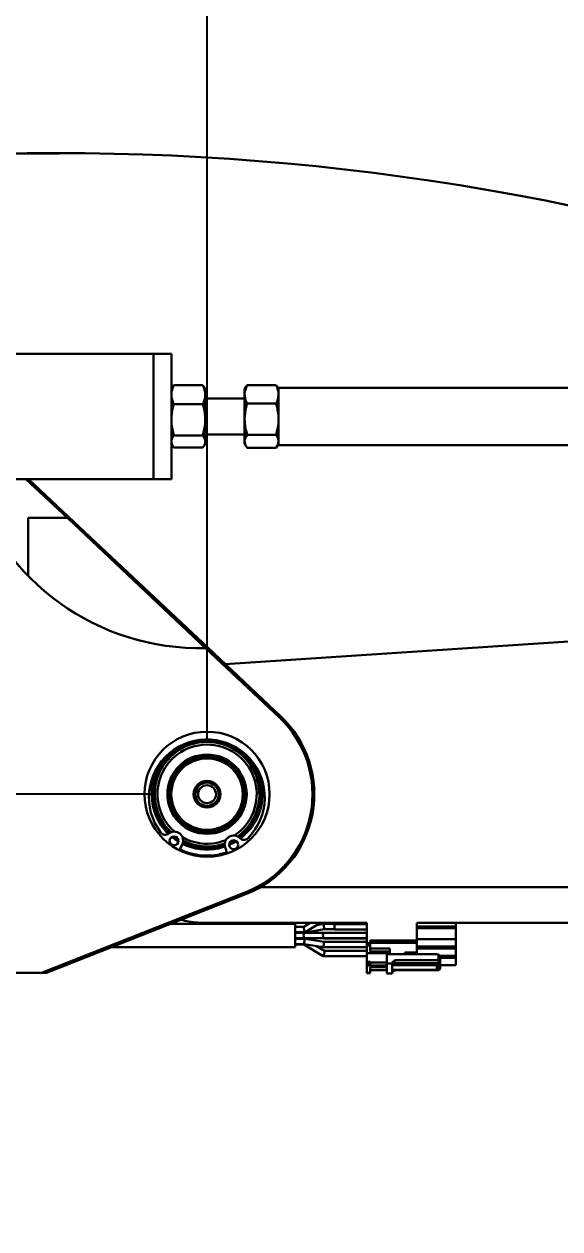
# Model space of a CAD drawing. Header units: millimetres. Extents: x -2601 to 21461, y 11492 to 21077.
# Drawn here: x 15757.8 to 15907.6, y 16187.5 to 16524.7 of the extents above; entities that cross this region are included whole.
import ezdxf

# ---------------------------------------------------------------- set-up
doc = ezdxf.new("R2010")
doc.units = ezdxf.units.MM
doc.header["$PDSIZE"] = -1
doc.layers.add('标注层', color=161, linetype='Continuous', lineweight=25)
doc.styles.get("Standard").update_dxf_attribs({"font": ''})
doc.styles.get('Standard').set_extended_font_data('HYSWLongFangSong')
doc.dimstyles.new('ISO-25', dxfattribs={"dimscale": 25, "dimtxt": 3.5, "dimasz": 1.6, "dimexe": 1.25, "dimexo": 0.625, "dimtad": 1, "dimdec": 0, "dimzin": 9, "dimdsep": 46, "dimtxsty": 'Standard', "dimcen": 2.5, "dimadec": 0, "dimazin": 2, "dimtfac": 1, "dimtdec": 0, "dimtofl": 0, "dimtmove": 0, "dimatfit": 3, "dimfxl": 1, "dimarcsym": 0})
doc.dimstyles.new('SLDDIMSTYLE7', dxfattribs={"dimtxt": 0.18, "dimasz": 3, "dimexe": 0, "dimexo": 0.0625, "dimgap": 0, "dimtad": 0, "dimtih": 1, "dimtoh": 1, "dimdec": 0, "dimrnd": 1e-09, "dimzin": 0, "dimdsep": 46, "dimtxsty": 'Standard', "dimsah": 1, "dimcen": 0.09, "dimadec": 0, "dimazin": 0, "dimtfac": 3, "dimtdec": 0, "dimtofl": 0, "dimtmove": 0, "dimatfit": 3, "dimfxl": 1, "dimfrac": 2, "dimtolj": 1, "dimtzin": 0, "dimarcsym": 0})

# ---------------------------------------------------------------- blocks, each defined once
blk = doc.blocks.new('*D81')
at = {"color": 0, "lineweight": -2}
for p, q in [((15808.94, 16324.78), (15808.94, 16617.48)), ((16558.94, 16324.78), (16558.94, 16617.48)), ((15848.94, 16586.23), (16518.94, 16586.23))]:
    blk.add_line(p, q, dxfattribs=at)
at = {"color": 0}
for points in [[(15848.94, 16592.9), (15848.94, 16579.57), (15808.94, 16586.23)], [(16518.94, 16592.9), (16518.94, 16579.57), (16558.94, 16586.23)]]:
    blk.add_solid(points, dxfattribs=at)
at = {"layer": 'Defpoints', "color": 0}
for p in [(16558.94, 16586.23), (15808.94, 16309.15), (16558.94, 16309.15)]:
    blk.add_point(p, dxfattribs=at)
at = {"color": 0, "insert": (16183.94, 16645.61), "char_height": 87.5, "attachment_point": 5}
blk.add_mtext('750', dxfattribs=at)
blk = doc.blocks.new('*D83')
at = {"color": 0, "lineweight": -2}
for p, q in [((15548.06, 16349.15), (15548.06, 16389.15)), ((15793.32, 16309.15), (15516.81, 16309.15)), ((15548.06, 16309.15), (15548.06, 16199.16)), ((15734.62, 16199.16), (15516.81, 16199.16)), ((15548.06, 16159.16), (15548.06, 15951.09))]:
    blk.add_line(p, q, dxfattribs=at)
at = {"color": 0}
for points in [[(15541.39, 16349.15), (15554.72, 16349.15), (15548.06, 16309.15)], [(15541.39, 16159.16), (15554.72, 16159.16), (15548.06, 16199.16)]]:
    blk.add_solid(points, dxfattribs=at)
at = {"layer": 'Defpoints', "color": 0}
for p in [(15808.94, 16309.15), (15548.06, 16199.16), (15750.24, 16199.16)]:
    blk.add_point(p, dxfattribs=at)
at = {"color": 0, "insert": (15488.68, 16023.01), "char_height": 87.5, "attachment_point": 5, "rotation": 90}
blk.add_mtext('110', dxfattribs=at)
blk = doc.blocks.new('*D84')
at = {"color": 0, "lineweight": -2}
for p, q in [((15703.74, 16253.28), (15703.74, 16615.01)), ((15808.94, 16324.78), (15808.94, 16615.01)), ((15433.42, 16583.76), (15703.74, 16583.76)), ((15663.74, 16583.76), (15623.74, 16583.76)), ((15808.94, 16583.76), (15703.74, 16583.76)), ((15848.94, 16583.76), (15888.94, 16583.76))]:
    blk.add_line(p, q, dxfattribs=at)
at = {"color": 0}
for points in [[(15663.74, 16590.43), (15663.74, 16577.1), (15703.74, 16583.76)], [(15848.94, 16590.43), (15848.94, 16577.1), (15808.94, 16583.76)]]:
    blk.add_solid(points, dxfattribs=at)
at = {"layer": 'Defpoints', "color": 0}
for p in [(15703.74, 16583.76), (15808.94, 16309.15), (15703.74, 16237.66)]:
    blk.add_point(p, dxfattribs=at)
at = {"color": 0, "insert": (15504.79, 16643.14), "char_height": 87.5, "attachment_point": 5}
blk.add_mtext('105', dxfattribs=at)
blk = doc.blocks.new('*D90')
at = {"color": 0, "lineweight": -2}
for p, q in [((15767.61, 16488.4), (14855.39, 16488.4)), ((14886.64, 16448.4), (14886.64, 15064.65)), ((16399.82, 15024.65), (14855.39, 15024.65))]:
    blk.add_line(p, q, dxfattribs=at)
at = {"color": 0}
for points in [[(14879.97, 16448.4), (14893.31, 16448.4), (14886.64, 16488.4)], [(14879.97, 15064.65), (14893.31, 15064.65), (14886.64, 15024.65)]]:
    blk.add_solid(points, dxfattribs=at)
at = {"layer": 'Defpoints', "color": 0}
for p in [(15783.23, 16488.4), (14886.64, 15024.65), (16415.44, 15024.65)]:
    blk.add_point(p, dxfattribs=at)
at = {"color": 0, "insert": (14827.27, 15773.98), "char_height": 87.5, "attachment_point": 5, "rotation": 90}
blk.add_mtext('1464', dxfattribs=at)

msp = doc.modelspace()

# ---------------------------------------------------------------- linework, layer by layer
at = {"color": 161, "linetype": 'Continuous', "lineweight": 30, "true_color": 0x67adff}
for p, q in [((15793.95, 16432.37), (15725.16, 16432.37)), ((15793.95, 16397.37), (15793.95, 16432.37)), ((15793.95, 16432.37), (15798.95, 16432.37)), ((15798.95, 16432.37), (15798.95, 16397.37)), ((15799.33, 16423.15), (15798.95, 16422.49)), ((15799.63, 16423.6), (15799.35, 16423.14)), ((15807.77, 16423.6), (15799.63, 16423.6)), ((15807.96, 16423.14), (15807.77, 16423.6)), ((15808.45, 16422.49), (15808.04, 16423.19)), ((15808.45, 16422.49), (15808.45, 16420.95)), ((15819.87, 16423.23), (15819.45, 16422.49)), ((15819.45, 16421.04), (15819.45, 16422.49)), ((15820.13, 16423.62), (15819.9, 16423.22)), ((15828.27, 16423.62), (15820.13, 16423.62)), ((15828.43, 16423.22), (15828.27, 16423.62)), ((15828.95, 16422.49), (15828.5, 16423.26)), ((16428.95, 16422.87), (15828.95, 16422.87)), ((15828.95, 16422.87), (15828.95, 16406.87)), ((15808.45, 16420.95), (15808.45, 16413.93)), ((15819.45, 16419.87), (15808.45, 16419.87)), ((15819.45, 16414.09), (15819.45, 16421.04)), ((15807.77, 16418.29), (15799.63, 16418.29)), ((15828.27, 16418.46), (15820.13, 16418.46)), ((15808.45, 16413.93), (15808.45, 16407.86)), ((15819.45, 16407.92), (15819.45, 16414.09)), ((15807.77, 16409.56), (15799.63, 16409.56)), ((15808.45, 16409.87), (15819.45, 16409.87)), ((15828.27, 16409.71), (15820.13, 16409.71)), ((15798.95, 16407.26), (15799.33, 16406.59)), ((15807.77, 16406.15), (15799.63, 16406.15)), ((15808.04, 16406.56), (15808.45, 16407.26)), ((15808.45, 16407.86), (15808.45, 16407.26)), ((15819.45, 16407.26), (15819.45, 16407.92)), ((15819.45, 16407.26), (15819.87, 16406.52)), ((15828.27, 16406.13), (15820.13, 16406.13)), ((15828.5, 16406.49), (15828.95, 16407.26)), ((15828.95, 16406.87), (16428.95, 16406.87)), ((15793.95, 16397.37), (15725.16, 16397.37)), ((15769.87, 16386.46), (15758.28, 16397.37)), ((15759, 16397.37), (15770.21, 16386.82)), ((15798.95, 16397.37), (15793.95, 16397.37)), ((15758.94, 16386.46), (15769.87, 16386.46)), ((15758.94, 16370.2), (15758.94, 16386.46)), ((15808.53, 16350.06), (15769.87, 16386.46)), ((15770.21, 16386.82), (15809.24, 16350.08)), ((15814.03, 16345.57), (16453.1, 16387.56)), ((15829.16, 16330.63), (15808.53, 16350.06)), ((15809.24, 16350.08), (15829.51, 16331)), ((15799.31, 16294.9), (15798.72, 16295.32)), ((15800.88, 16296.52), (15799.72, 16297.34)), ((15800.66, 16296.9), (15800.16, 16297.26)), ((15801.99, 16295.07), (15801.2, 16293.46)), ((15813.87, 16295.38), (15811.93, 16294.83)), ((15813.85, 16295.2), (15811.96, 16294.67)), ((15813.85, 16294.99), (15812, 16294.48)), ((15813.86, 16294.86), (15812.03, 16294.35)), ((15813.9, 16294.58), (15812.08, 16294.08)), ((15813.93, 16294.48), (15812.1, 16293.98)), ((15814.56, 16292.58), (15813.98, 16294.28)), ((15816.09, 16296.21), (15815.55, 16295.92)), ((15814.47, 16292.86), (15812.45, 16292.32)), ((15762.64, 16259.16), (15819.78, 16281.72)), ((15819.96, 16281.25), (15764.01, 16259.16)), ((15823.91, 16283.15), (16518.94, 16283.15)), ((15833.6, 16272.83), (15798.64, 16272.83)), ((15808.94, 16273.15), (15853.6, 16273.15)), ((15833.6, 16271.06), (15833.6, 16272.83)), ((15835.99, 16272.04), (15833.6, 16272.04)), ((15833.6, 16266.33), (15833.6, 16271.06)), ((15837.79, 16273.15), (15835.98, 16272.04)), ((15836.42, 16270.55), (15840.65, 16273.15)), ((15836.6, 16270.44), (15841.66, 16271.35)), ((15841.53, 16272.85), (15839.58, 16272.5)), ((15844.6, 16272.85), (15841.53, 16272.85)), ((15841.66, 16271.35), (15844.6, 16271.35)), ((15844.6, 16272.85), (15844.6, 16272.41)), ((15853.6, 16272.82), (15844.6, 16272.82)), ((15844.6, 16272.41), (15844.6, 16272.4)), ((15844.6, 16271.32), (15844.6, 16272.4)), ((15844.6, 16271.32), (15853.6, 16271.32)), ((15853.6, 16267.44), (15853.6, 16273.16)), ((15867.6, 16273.16), (15867.6, 16268.24)), ((15867.6, 16273.15), (16518.94, 16273.15)), ((15878.52, 16272.15), (15867.6, 16272.15)), ((15867.6, 16271.64), (15878.52, 16271.64)), ((15878.52, 16273.15), (15878.52, 16272.15)), ((15878.52, 16271.64), (15878.52, 16272.15)), ((15878.52, 16271.64), (15878.52, 16268.58)), ((15833.6, 16270.54), (15836.4, 16270.54)), ((15833.6, 16270.44), (15836.6, 16270.44)), ((15836.19, 16270.35), (15833.6, 16270.35)), ((15833.6, 16268.85), (15836.2, 16268.85)), ((15833.6, 16268.81), (15836.19, 16268.81)), ((15836.26, 16268.71), (15833.6, 16268.71)), ((15841.59, 16270.39), (15836.19, 16270.35)), ((15836.19, 16268.81), (15841.59, 16268.77)), ((15836.2, 16268.85), (15841.6, 16268.89)), ((15841.66, 16267.84), (15836.26, 16268.71)), ((15853.6, 16270.39), (15841.59, 16270.39)), ((15841.59, 16268.77), (15853.6, 16268.77)), ((15841.6, 16267.45), (15841.59, 16267.43)), ((15841.6, 16268.89), (15853.6, 16268.89)), ((15853.6, 16267.84), (15841.66, 16267.84)), ((15854.6, 16267.44), (15853.6, 16267.44)), ((15853.6, 16266.77), (15853.6, 16267.44)), ((15867.6, 16268.24), (15854.6, 16268.24)), ((15854.6, 16268.24), (15854.6, 16267.44)), ((15867.6, 16267.57), (15854.6, 16267.57)), ((15854.6, 16266.77), (15854.6, 16267.44)), ((15878.52, 16268.58), (15867.6, 16268.58)), ((15867.6, 16267.57), (15867.6, 16268.24)), ((15867.6, 16267.57), (15867.6, 16264.35)), ((15878.52, 16268.58), (15878.52, 16266.53)), ((15782.18, 16266.33), (15833.6, 16266.33)), ((15833.6, 16267.21), (15836.14, 16267.21)), ((15833.6, 16267.04), (15835.98, 16267.04)), ((15835.98, 16267.04), (15841.37, 16263.79)), ((15836.14, 16267.21), (15841.54, 16266.34)), ((15841.8, 16265.28), (15839.51, 16266.66)), ((15841.54, 16266.34), (15853.6, 16266.34)), ((15853.6, 16265.29), (15841.79, 16265.29)), ((15853.6, 16266.77), (15854.6, 16266.77)), ((15853.6, 16264.69), (15853.6, 16266.77)), ((15853.6, 16264.69), (15854.6, 16264.69)), ((15853.6, 16264.64), (15853.6, 16264.69)), ((15853.6, 16264.64), (15854.6, 16264.64)), ((15853.6, 16264.64), (15853.6, 16262.24)), ((15854.6, 16265.15), (15854.6, 16266.77)), ((15854.6, 16265.95), (15860.1, 16265.95)), ((15860.1, 16265.15), (15854.6, 16265.15)), ((15854.6, 16264.69), (15860.1, 16264.69)), ((15854.6, 16264.64), (15854.6, 16264.69)), ((15859.24, 16261.77), (15859.24, 16264.35)), ((15859.24, 16264.35), (15873.14, 16264.35)), ((15860.1, 16265.15), (15860.1, 16265.95)), ((15860.1, 16264.69), (15860.1, 16265.15)), ((15864.24, 16264.83), (15867.24, 16264.83)), ((15864.24, 16264.38), (15864.24, 16264.83)), ((15864.24, 16264.38), (15864.43, 16264.35)), ((15867.24, 16264.83), (15867.24, 16264.38)), ((15878.52, 16266.53), (15867.6, 16266.53)), ((15878.52, 16265.99), (15867.6, 16265.99)), ((15873.64, 16262.66), (15873.64, 16264.23)), ((15878.52, 16263.93), (15873.94, 16263.93)), ((15878.52, 16266.53), (15878.52, 16265.99)), ((15878.52, 16265.99), (15878.52, 16263.93)), ((15878.52, 16263.93), (15878.52, 16263.39)), ((15841.38, 16263.79), (15853.6, 16263.79)), ((15853.6, 16262.24), (15854.6, 16262.24)), ((15853.6, 16261.88), (15853.6, 16262.24)), ((15854.6, 16261.88), (15853.6, 16261.88)), ((15853.6, 16261.21), (15853.6, 16261.88)), ((15854.6, 16261.21), (15853.6, 16261.21)), ((15853.6, 16259.14), (15853.6, 16261.21)), ((15854.6, 16261.88), (15854.6, 16262.24)), ((15854.6, 16262.01), (15859.24, 16262.01)), ((15854.6, 16261.21), (15854.6, 16261.88)), ((15859.24, 16261.21), (15854.6, 16261.21)), ((15854.6, 16259.14), (15854.6, 16260.76)), ((15854.6, 16260.76), (15859.24, 16260.76)), ((15859.24, 16261.77), (15860.74, 16261.77)), ((15859.24, 16258.97), (15859.24, 16261.77)), ((15860.74, 16262.03), (15861.44, 16262.66)), ((15860.74, 16262.03), (15860.74, 16261.77)), ((15861.44, 16261.88), (15860.74, 16261.26)), ((15860.74, 16258.97), (15860.74, 16261.77)), ((15873.23, 16261.26), (15860.74, 16261.26)), ((15861.44, 16262.66), (15873.64, 16262.66)), ((15861.44, 16262.66), (15861.44, 16261.88)), ((15861.44, 16261.88), (15873.64, 16261.88)), ((15873.23, 16260.01), (15873.23, 16261.26)), ((15873.99, 16261.75), (15873.58, 16261.39)), ((15873.58, 16260.14), (15873.58, 16261.39)), ((15873.64, 16261.88), (15873.64, 16262.66)), ((15873.99, 16261.75), (15873.99, 16260.51)), ((15878.52, 16263.39), (15874.11, 16263.39)), ((15874.14, 16262.87), (15874.14, 16263.23)), ((15874.14, 16262.33), (15874.14, 16262.87)), ((15874.14, 16262.33), (15874.14, 16262.07)), ((15874.14, 16260.82), (15874.14, 16262.07)), ((15874.14, 16261.34), (15878.52, 16261.34)), ((15874.14, 16260.54), (15874.14, 16260.82)), ((15878.52, 16263.39), (15878.52, 16261.34)), ((15762.64, 16259.16), (15676.25, 16259.16)), ((15762.64, 16259.16), (15764.01, 16259.16)), ((15854.6, 16259.14), (15853.6, 16259.14)), ((15853.6, 16259.08), (15853.6, 16259.14)), ((15853.6, 16259.08), (15854.6, 16259.08)), ((15854.6, 16259.94), (15859.24, 16259.94)), ((15854.6, 16259.89), (15859.24, 16259.89)), ((15854.6, 16259.08), (15854.6, 16259.14)), ((15859.24, 16258.97), (15860.74, 16258.97)), ((15873.23, 16260.01), (15860.74, 16260.01)), ((15860.74, 16259.24), (15861.44, 16259.86)), ((15861.44, 16260.01), (15861.44, 16259.86)), ((15861.44, 16259.86), (15873.64, 16259.86)), ((15873.99, 16260.51), (15873.58, 16260.14)), ((15873.64, 16259.86), (15873.64, 16260.19))]:
    msp.add_line(p, q, dxfattribs=at)
at = {"color": 161, "linetype": 'Continuous', "lineweight": 30, "true_color": 0x67adff, "flags": 128}
for points in [[(15829.16, 16330.63), (15829.23, 16330.7), (15829.3, 16330.77), (15829.35, 16330.84), (15829.41, 16330.89), (15829.45, 16330.94), (15829.48, 16330.97), (15829.5, 16330.99), (15829.51, 16331)], [(15800.94, 16295.88), (15800.7, 16296.03), (15799.1, 16297.18)], [(15800.95, 16295.99), (15800.75, 16296.11), (15799.2, 16297.23)], [(15800.93, 16296.33), (15800.9, 16296.35), (15799.53, 16297.33)], [(15814.16, 16296.29), (15813.92, 16296.19), (15811.77, 16295.56)], [(15817.04, 16296.05), (15816.49, 16295.73), (15815.14, 16295.05)], [(15817.13, 16295.99), (15816.54, 16295.64), (15815.14, 16294.94)], [(15816.72, 16296.19), (15816.35, 16295.97), (15815.2, 16295.39)], [(15816.54, 16296.23), (15816.29, 16296.09), (15815.28, 16295.57)], [(15817.26, 16294.1), (15817.05, 16293.99), (15816.62, 16293.76)], [(15867.04, 16264.35), (15867.11, 16264.37), (15867.24, 16264.38)]]:
    msp.add_lwpolyline(points, dxfattribs=at)
at = {"color": 161, "linetype": 'Continuous', "lineweight": 30, "true_color": 0x67adff}
for centre, radius in [((15808.94, 16309.15), 17.5), ((15808.94, 16309.15), 11.1), ((15808.94, 16309.15), 10.9), ((15808.94, 16309.15), 10.7), ((15808.94, 16309.15), 10.5), ((15808.94, 16309.15), 10), ((15808.94, 16309.15), 3.75), ((15808.94, 16309.15), 3.25), ((15808.94, 16309.15), 2.5), ((15799.71, 16296.09), 1.25), ((15816.38, 16294.99), 1.25)]:
    msp.add_circle(centre, radius, dxfattribs=at)
at = {"color": 7, "linetype": 'ByBlock', "lineweight": 30, "ltscale": 5}
msp.add_arc((15767.48, 15788.58), 700, 47.43664, 134.00712, dxfattribs=at)
at = {"color": 161, "linetype": 'Continuous', "lineweight": 30, "true_color": 0x67adff}
for centre, radius, start, end in [((15806.87, 16417.1), 67.06, 197.1041, 271.4161), ((15804.68, 16353.84), 47.7, 136.2571, 136.8539), ((15808.94, 16309.15), 29.5, 291.5479, 46.7266), ((15808.94, 16309.15), 30, 291.5479, 46.7266), ((15808.88, 16308.26), 16.2, 314.8702, 217.5842), ((15808.94, 16309.15), 15.4, 115.2887, 225.7028), ((15808.94, 16309.15), 15.12, 306.5574, 225.897), ((15808.94, 16309.15), 14.99, 306.4233, 226.031), ((15808.94, 16309.15), 14.79, 306.1525, 226.3019), ((15808.94, 16309.15), 14.63, 305.8757, 226.5787), ((15808.94, 16309.15), 13.88, 303.4721, 228.9823), ((15808.94, 16309.15), 15.4, 306.7516, 55.9016), ((15808.94, 16309.15), 15.5, 129.1199, 225.6494), ((15808.94, 16309.15), 15.5, 306.805, 39.6702), ((15797.23, 16299.29), 1.5, 217.5842, 308.978), ((15799.75, 16296.18), 2.5, 333.7272, 128.978), ((15808.94, 16309.15), 15.5, 243.6969, 281.7688), ((15808.94, 16309.15), 13.88, 240.3795, 281.7688), ((15808.94, 16309.15), 15.4, 243.659, 281.7688), ((15808.94, 16309.15), 15.12, 243.4647, 281.7688), ((15808.94, 16309.15), 14.99, 243.3307, 281.7688), ((15808.94, 16309.15), 14.79, 243.0599, 281.7688), ((15808.94, 16309.15), 14.63, 242.7831, 281.7688), ((15816.35, 16295.09), 2.5, 43.4764, 198.7272), ((15819.25, 16297.84), 1.5, 223.4764, 314.8702), ((15808.94, 16309.15), 17.2, 243.7272, 281.7688), ((15605.09, 16196.69), 230.91, 21.4806, 21.6047), ((15864.26, 16264.09), 0.742, 20.7317, 91.989), ((15867.21, 16264.09), 0.741, 87.9622, 159.3171), ((15873.14, 16263.26), 1.1, 63.0124, 90.1398), ((15873.24, 16261.79), 0.531, 269.4524, 311.0063), ((15873.66, 16262.36), 0.475, 266.836, 356.5226), ((15873.72, 16262.07), 0.421, 310.7347, 359.3742), ((15873.71, 16260.83), 0.422, 310.7905, 359.335), ((15873.23, 16260.55), 0.532, 269.5069, 310.9858)]:
    msp.add_arc(centre, radius, start, end, dxfattribs=at)
for centre, major_axis, ratio, start_param, end_param in [((15709.01, 16443.76), (60.86, -57.29), 0.005982, 6.276831, 6.283185), ((15836.2, 16271.29), (-0.212, 0.749), 0.191637, 0.054278, 3.195871), ((15841.6, 16272.1), (-0.067, 0.75), 0.041018, 3.145235, 6.286828), ((15836.2, 16269.6), (-0.002, 0.75), 0.330013, 0.001095, 3.142688), ((15836.2, 16267.96), (0.06, 0.75), 0.044354, 6.27962, 8.92059), ((15836.2, 16267.96), (0.06, 0.75), 0.044354, 2.637404, 3.138027), ((15836.2, 16269.56), (0.003, 0.75), 0.330013, 3.140478, 3.47641), ((15836.53, 16271.19), (-0.067, 0.75), 0.041018, 3.13795, 3.926104), ((15841.6, 16269.64), (-0.002, 0.75), 0.330013, 0.001095, 3.142688), ((15841.6, 16267.09), (0.06, 0.75), 0.044354, 1.101667, 3.145158), ((15841.6, 16269.52), (0.003, 0.75), 0.330013, 3.140478, 3.699272), ((15841.6, 16267.09), (0.06, 0.75), 0.044354, 0.003566, 1.066608), ((15836.18, 16267.79), (0.208, 0.749), 0.178461, 3.191204, 3.873195), ((15841.58, 16264.54), (0.208, 0.749), 0.178461, 3.091982, 5.712855), ((15841.58, 16264.54), (0.208, 0.749), 0.178461, 5.712855, 6.233574), ((15873.64, 16262.87), (0.5, 0), 0.435067, 4.712389, 6.283185), ((15873.64, 16260.54), (0, 0.673), 0.743147, 3.141593, 4.712389)]:
    msp.add_ellipse(centre, major_axis=major_axis, ratio=ratio, start_param=start_param, end_param=end_param, dxfattribs=at)
for points, knots in [([(15798.95, 16420.95), (15798.95, 16421.01), (15798.96, 16421.9), (15799.3, 16422.78), (15799.63, 16423.6)], [0, 0, 0, 0, 0.0702302, 1, 1, 1, 1]), ([(15807.77, 16423.6), (15807.96, 16423.17), (15808.34, 16422.3), (15808.41, 16421.4), (15808.45, 16420.95)], [0, 0, 0, 0, 0.495472, 1, 1, 1, 1]), ([(15819.45, 16421.04), (15819.45, 16421.1), (15819.46, 16421.97), (15819.8, 16422.83), (15820.13, 16423.62)], [0, 0, 0, 0, 0.070221, 1, 1, 1, 1]), ([(15828.27, 16423.62), (15828.46, 16423.2), (15828.84, 16422.36), (15828.91, 16421.48), (15828.95, 16421.04)], [0, 0, 0, 0, 0.495475, 1, 1, 1, 1]), ([(15799.63, 16418.29), (15799.44, 16418.72), (15799.05, 16419.59), (15798.98, 16420.49), (15798.95, 16420.95)], [0, 0, 0, 0, 0.495416, 1, 1, 1, 1]), ([(15808.45, 16420.95), (15808.45, 16420.88), (15808.43, 16419.98), (15808.09, 16419.11), (15807.77, 16418.29)], [0, 0, 0, 0, 0.070166, 1, 1, 1, 1]), ([(15820.13, 16418.46), (15819.94, 16418.88), (15819.55, 16419.73), (15819.48, 16420.6), (15819.45, 16421.04)], [0, 0, 0, 0, 0.495468, 1, 1, 1, 1]), ([(15828.95, 16421.04), (15828.95, 16420.98), (15828.93, 16420.11), (15828.59, 16419.25), (15828.27, 16418.46)], [0, 0, 0, 0, 0.070235, 1, 1, 1, 1]), ([(15798.95, 16413.93), (15799.03, 16415.09), (15799.14, 16416.56), (15799.54, 16417.98), (15799.63, 16418.29)], [0, 0, 0, 0, 0.784889, 1, 1, 1, 1]), ([(15807.77, 16418.29), (15807.85, 16417.98), (15808.25, 16416.56), (15808.36, 16415.09), (15808.45, 16413.93)], [0, 0, 0, 0, 0.2151097, 1, 1, 1, 1]), ([(15819.45, 16414.09), (15819.53, 16415.25), (15819.64, 16416.73), (15820.04, 16418.15), (15820.13, 16418.46)], [0, 0, 0, 0, 0.784886, 1, 1, 1, 1]), ([(15828.27, 16418.46), (15828.35, 16418.15), (15828.75, 16416.73), (15828.86, 16415.25), (15828.95, 16414.09)], [0, 0, 0, 0, 0.215114, 1, 1, 1, 1]), ([(15799.63, 16409.56), (15799.35, 16410.66), (15798.99, 16412.1), (15798.95, 16413.58), (15798.95, 16413.93)], [0, 0, 0, 0, 0.76493, 1, 1, 1, 1]), ([(15808.45, 16413.93), (15808.44, 16413.58), (15808.41, 16412.1), (15808.04, 16410.66), (15807.77, 16409.56)], [0, 0, 0, 0, 0.235072, 1, 1, 1, 1]), ([(15820.13, 16409.71), (15819.85, 16410.82), (15819.49, 16412.26), (15819.45, 16413.74), (15819.45, 16414.09)], [0, 0, 0, 0, 0.764946, 1, 1, 1, 1]), ([(15828.95, 16414.09), (15828.94, 16413.74), (15828.91, 16412.26), (15828.54, 16410.82), (15828.27, 16409.71)], [0, 0, 0, 0, 0.235054, 1, 1, 1, 1]), ([(15798.95, 16407.86), (15798.95, 16407.9), (15798.96, 16408.47), (15799.3, 16409.04), (15799.63, 16409.56)], [0, 0, 0, 0, 0.070196, 1, 1, 1, 1]), ([(15807.77, 16409.56), (15807.96, 16409.29), (15808.34, 16408.73), (15808.41, 16408.15), (15808.45, 16407.86)], [0, 0, 0, 0, 0.495519, 1, 1, 1, 1]), ([(15819.45, 16407.92), (15819.45, 16407.96), (15819.46, 16408.57), (15819.8, 16409.16), (15820.13, 16409.71)], [0, 0, 0, 0, 0.070251, 1, 1, 1, 1]), ([(15828.27, 16409.71), (15828.46, 16409.42), (15828.84, 16408.83), (15828.91, 16408.23), (15828.95, 16407.92)], [0, 0, 0, 0, 0.495439, 1, 1, 1, 1]), ([(15799.63, 16406.15), (15799.44, 16406.42), (15799.05, 16406.98), (15798.98, 16407.56), (15798.95, 16407.86)], [0, 0, 0, 0, 0.495421, 1, 1, 1, 1]), ([(15808.45, 16407.86), (15808.45, 16407.81), (15808.43, 16407.24), (15808.09, 16406.67), (15807.77, 16406.15)], [0, 0, 0, 0, 0.070296, 1, 1, 1, 1]), ([(15820.13, 16406.13), (15819.94, 16406.42), (15819.55, 16407), (15819.48, 16407.61), (15819.45, 16407.92)], [0, 0, 0, 0, 0.495439, 1, 1, 1, 1]), ([(15828.95, 16407.92), (15828.95, 16407.88), (15828.93, 16407.27), (15828.59, 16406.68), (15828.27, 16406.13)], [0, 0, 0, 0, 0.070251, 1, 1, 1, 1]), ([(15808.53, 16350.06), (15808.64, 16350.06), (15808.83, 16350.07), (15809.04, 16350.07), (15809.17, 16350.08), (15809.23, 16350.08), (15809.23, 16350.08), (15809.24, 16350.08)], [0, 0, 0, 0, 0.343333, 0.580738, 0.757731, 0.899281, 1, 1, 1, 1]), ([(15808.94, 16273.15), (15808.93, 16273.15), (15807.23, 16273.15), (15804.76, 16273.25), (15802.35, 16273.83), (15801.61, 16274)], [0, 0, 0, 0, 0.004594, 0.696206, 1, 1, 1, 1]), ([(15874.14, 16263.23), (15874.14, 16263.24), (15874.14, 16263.4), (15874.09, 16263.68), (15873.93, 16263.99), (15873.77, 16264.16), (15873.67, 16264.22), (15873.64, 16264.23)], [0, 0, 0, 0, 0.005447, 0.428035, 0.702907, 0.905226, 1, 1, 1, 1])]:
    msp.add_open_spline(points, degree=3, knots=knots, dxfattribs=at)

# ---------------------------------------------------------------- dimensions: what is measured, and where the dimension line sits
dim = msp.add_linear_dim(base=(16558.94, 16586.23), p1=(15808.94, 16309.15), p2=(16558.94, 16309.15), dimstyle='ISO-25')
dim.commit()
dim.dimension.update_dxf_attribs({"geometry": '*D81', "text_midpoint": (16183.94, 16645.61)})
dim = msp.add_linear_dim(base=(15703.74, 16583.76), p1=(15808.94, 16309.15), p2=(15703.74, 16237.66), dimstyle='ISO-25', override={"dimtmove": 1})
dim.commit()
dim.dimension.update_dxf_attribs({"geometry": '*D84', "text_midpoint": (15504.79, 16583.76), "dimtype": 160})
dim = msp.add_linear_dim(base=(14886.64, 15024.65), p1=(15783.23, 16488.4), p2=(16415.44, 15024.65), angle=90, dimstyle='ISO-25')
dim.commit()
dim.dimension.update_dxf_attribs({"geometry": '*D90', "text_midpoint": (14886.64, 15773.98), "dimtype": 160})
dim = msp.add_linear_dim(base=(15548.06, 16199.16), p1=(15808.94, 16309.15), p2=(15750.24, 16199.16), angle=90, dimstyle='ISO-25', override={"dimtofl": 1})
dim.commit()
dim.dimension.update_dxf_attribs({"geometry": '*D83', "text_midpoint": (15548.06, 16023.01), "dimtype": 160})

# ---------------------------------------------------------------- leaders
at = {"layer": '标注层', "color": 0}
msp.add_leader([(15702.43, 16199.42), (15865.69, 16072.42)], dimstyle='SLDDIMSTYLE7', override={"dimasz": 30}, dxfattribs=at)

doc.saveas('drawing.dxf')
